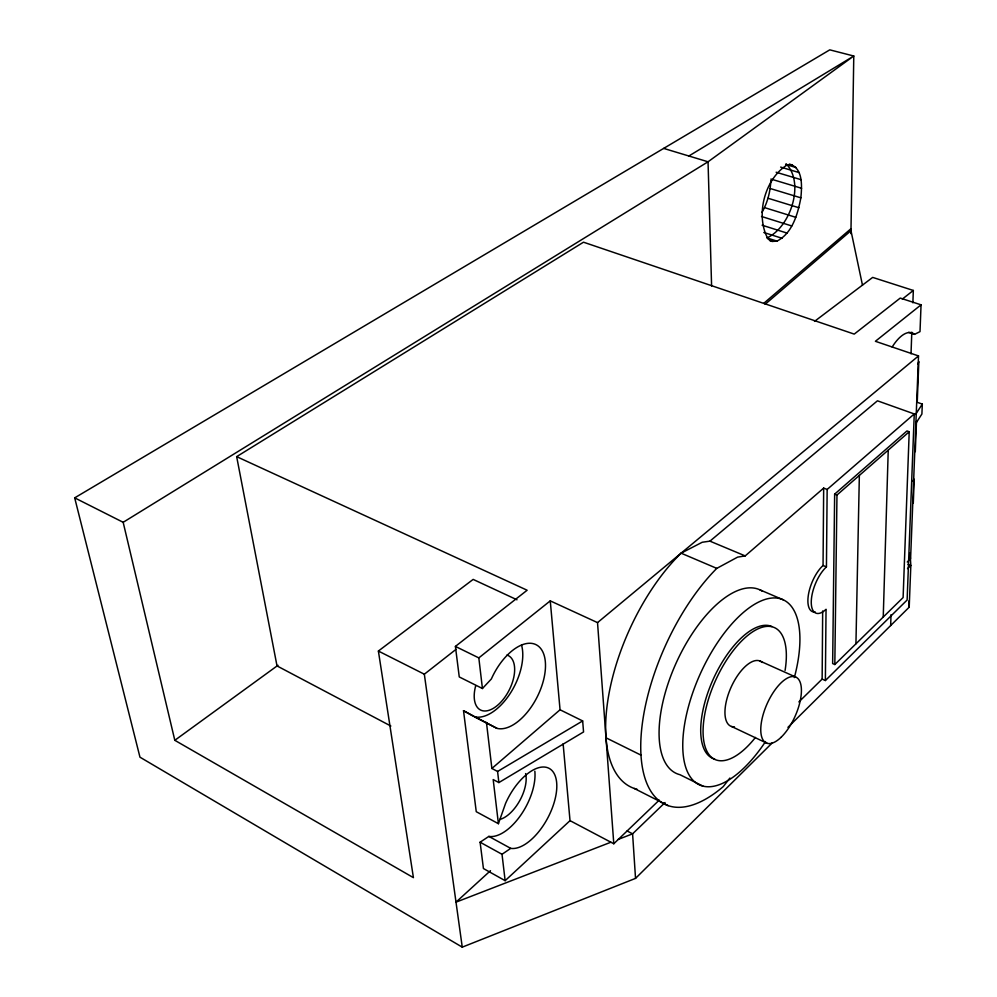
<?xml version="1.0" encoding="UTF-8"?>
<svg xmlns="http://www.w3.org/2000/svg" width="997" height="997" viewBox="0 0 997 997"><rect width="100%" height="100%" fill="white"/><g stroke="black" fill="none" stroke-linecap="round" stroke-linejoin="round"><path stroke-width="1.5" d="M798.871 701.938L822.139 679.094L822.675 610.987M815.309 612.033A26.907 11.615 -67.6 0 1 808.43 594.636A26.907 11.615 -67.6 0 1 823.048 565.498L823.672 488.106L827.149 489.452L914.261 413.942L877.447 400.806L709.939 541.147L702.224 542.256L681.101 553.173A142.671 67.023 -65.6 0 0 609.055 693.276A142.671 67.023 -65.6 0 0 637.133 789.3M822.139 679.094L825.379 680.54L826.039 609.304A26.931 11.59 -67.6 0 1 811.259 602.001A26.931 11.59 -67.6 0 1 826.438 566.894L827.149 489.452M834.651 494.126L832.645 663.566L834.825 664.525L903.108 597.552L909.214 431.763L906.971 430.941L834.651 494.126L836.969 495.023L909.214 431.763M834.825 664.525L836.969 495.023M850.927 233.684L853.781 56.019L829.778 49.85L74.688 497.852L139.966 757.184L462.259 947.15L635.538 878.382L772.488 742.653M855.937 643.813L859.352 475.419M883.242 617.031L888.24 450.133M890.67 625.53L891.019 614.651M911.021 353.81L911.806 332.175M912.878 302.814L913.327 290.451L872.674 277.403L814.512 321.383M914.261 413.942L907.12 600.032L825.379 680.54M390.861 726.04L277.016 665.921L236.663 456.651L583.494 242.196L854.23 334.107L900.241 298.078L921.054 304.833L875.391 341.298L918.511 355.929L910.585 558.794L907.233 562.009M787.954 727.336L909.202 607.173L910.834 565.436L910.024 553.086M913.289 503.099L914.224 479.233L912.442 481.377M915.296 451.678L916.492 421.32M921.054 304.833L920.007 331.652L914.536 334.344A36.54 15.877 -70.7 0 0 892.178 347.006M917.851 364.241L918.835 361.487L917.24 402.314L922.312 404.097L921.901 414.017L916.019 423.102M769.572 240.564L772.239 241.424L776.999 241.124C792.59 232.999 797.787 213.881 800.865 197.83C801.912 186.439 803.345 167.907 789.362 164.056M761.97 212.411C767.516 202.703 770.407 191.549 770.831 180.395M236.663 456.651L527.139 590.236L455.405 646.417L459.256 676.938L482.436 688.516L491.347 678.994A46.323 24.564 -63.1 0 1 533.731 643.788A46.323 24.564 -63.1 0 1 539.302 692.441A46.323 24.564 -63.1 0 1 496.992 728.371L463.518 710.711L476.254 811.695L498.413 823.696L505.579 803.395A44.666 22.171 -61.9 0 1 545.783 767.216A44.666 22.171 -61.9 0 1 550.855 811.558A44.666 22.171 -61.9 0 1 510.726 848.372L502.014 854.279L505.143 880.675L483.433 868.537L480.105 842.216L488.854 836.408A44.354 22.47 -61.7 0 0 520.521 815.509A44.354 22.47 -61.7 0 0 534.841 771.217M915.57 414.44L922.312 404.097M729.891 778.059L723.261 786.583A144.204 65.353 -65.8 0 1 640.797 751.015A144.204 65.353 -65.8 0 1 716.781 568.377L737.618 557.124L745.195 555.902L823.672 488.106M665.036 802.548L632.597 833.828L618.128 839.437M907.519 568.639L910.834 565.436L907.993 564.29M563.118 743.799L570.022 820.643L613.791 843.749L659.229 800.13M505.143 880.675L570.022 820.643M490.499 870.668L456.003 902.16L610.887 842.228M560.052 709.777L582.659 720.943L583.557 731.948L498.874 782.57L497.578 771.454L491.882 768.463L560.052 709.777L550.257 600.867L597.527 622.614L613.791 843.749M763.939 303.188L851.014 228.674M765.135 304.284L850.977 230.693L862.492 285.254M597.527 622.614L918.511 355.929M482.436 688.516L478.822 657.895L550.257 600.867M462.259 947.15L424.336 674.209L456.09 649.296M902.347 299.075L913.327 290.451M74.688 497.852L123.167 522.303L174.811 740.31L413.419 877.647L378.386 651.041L473.151 579.407L516.994 599.783M174.811 740.31L278.001 665.273M123.167 522.303L708.044 161.788L853.781 56.019L688.865 156.006M497.578 771.454L582.659 720.943M792.104 164.866L787.368 164.804C764.487 178.849 755.09 215.688 768.114 239.106L772.239 241.424M785.624 164.43L796.117 167.521M780.639 167.097L799.145 172.581M776.14 172.244L801.015 179.659M770.93 179.049L801.588 188.271M663.666 148.403L708.044 161.788L711.596 285.952M770.195 188.508L800.865 197.83M768.014 198.241L798.884 207.725M764.549 207.613L795.793 217.309M761.509 216.474L791.78 225.958M762.119 225.21L787.107 233.111M763.802 232.475L782.072 238.283M776.999 241.124L766.942 237.909C790.372 227.428 805.09 183.298 786.172 163.844M908.628 332.375L914.536 334.344M823.048 565.498L826.438 566.894M709.939 541.147L745.195 555.902M681.101 553.173L716.781 568.377M759.988 589.875L783.443 599.895M759.876 660.974L795.569 676.988M731.611 726.501L767.092 743.288M455.405 646.417L478.822 657.895M606.002 737.805L640.984 755.128M703.047 786.147L679.966 774.706A100.859 45.85 -65.6 0 1 676.066 663.192A100.859 45.85 -65.6 0 1 762.58 591.333M378.386 651.041L424.336 674.209M634.254 788.453L668.14 805.626M496.992 728.371L474.211 716.743A45.974 24.875 -62.9 0 0 509.816 694.037A45.974 24.875 -62.9 0 0 521.518 644.997M627.088 830.962L632.597 833.828L635.538 878.382M498.874 782.57L493.191 779.579L498.413 823.696M488.854 836.408L510.726 848.372M480.105 842.216L502.014 854.279M463.518 710.711L472.877 715.996M486.449 722.401L491.882 768.463M908.815 601.029L909.202 607.173M506.975 655.054A30.546 16.451 -62.8 0 1 511.374 685.213A30.546 16.451 -62.8 0 1 485.003 710.998A30.546 16.451 -62.8 0 1 475.743 685.6M525.593 773.585A29.574 15.005 -61.7 0 1 519.549 801.002A29.574 15.005 -61.7 0 1 499.659 819.484M755.452 737.431A72.332 31.966 -65.7 0 1 703.246 736.359A72.332 31.966 -65.7 0 1 747.974 635.226A72.332 31.966 -65.7 0 1 785.075 670.445M765.546 741.544A101.582 45.039 -65.7 0 1 683.306 755.601A101.582 45.039 -65.7 0 1 750.18 607.136A101.582 45.039 -65.7 0 1 794.335 677.611M714.724 759.103A72.27 32.029 -65.7 0 1 712.095 681.761A72.27 32.029 -65.7 0 1 771.94 626.527M734.453 726.838A35.705 15.778 -65.7 0 1 730.589 688.391A35.705 15.778 -65.7 0 1 762.207 662.469M780.987 737.381A36.104 15.329 -65.9 0 0 798.759 679.555A36.104 15.329 -65.9 0 0 763.54 713.241A36.104 15.329 -65.9 0 0 780.987 737.381"/></g></svg>
